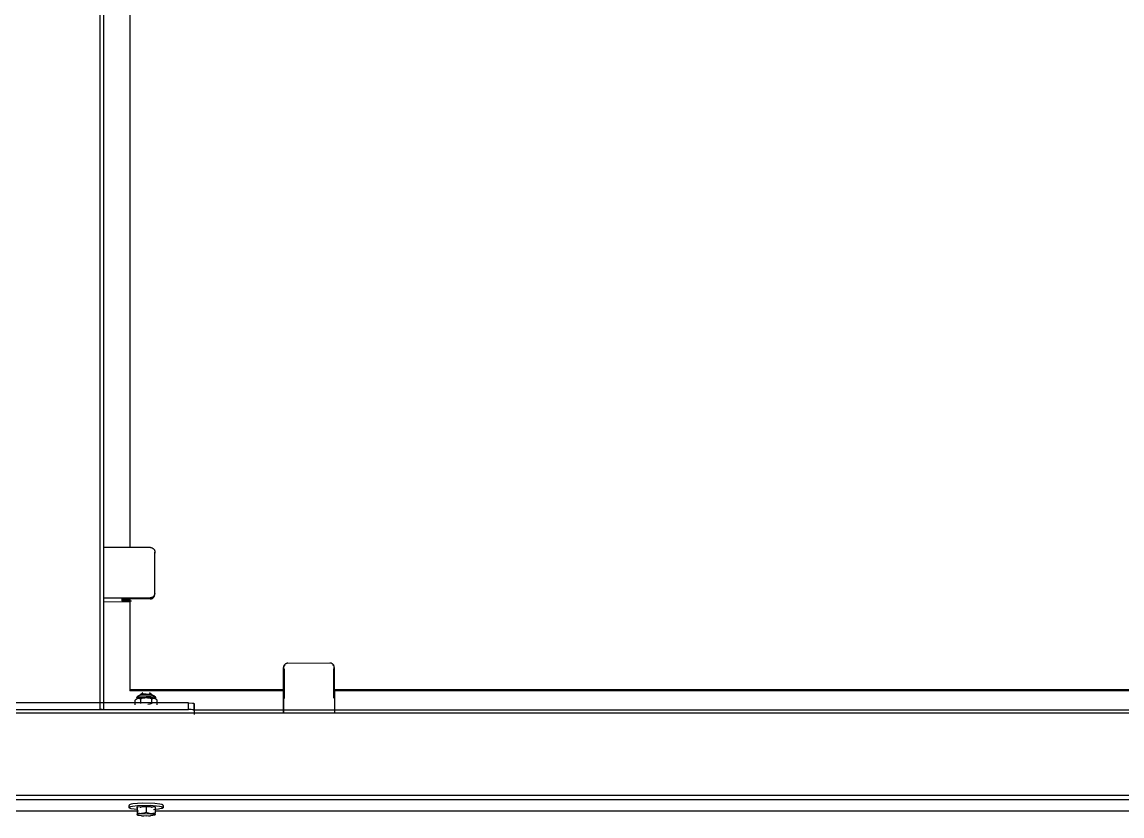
# Model space of a CAD drawing. Header units: millimetres. Extents: x 3109 to 13995, y 24552 to 39949.
# Drawn here: x 10936 to 11910, y 34384 to 35088 of the extents above; entities that cross this region are included whole.
import ezdxf

# ---------------------------------------------------------------- set-up
doc = ezdxf.new("R2010")
doc.units = ezdxf.units.MM
doc.header["$LTSCALE"] = 3
doc.layers.add('DomyÅ›lny', color=7, linetype='Continuous')

msp = doc.modelspace()

# ---------------------------------------------------------------- linework, layer by layer
at = {"layer": 'DomyÅ›lny'}
for p, q in [((11008.07, 34478.2), (11008.07, 35350.55)), ((11008.07, 34484.59), (11008.07, 35340.32)), ((11004.82, 34478.65), (11004.82, 35274.1)), ((11031.07, 35200.4), (11031.07, 34622.25)), ((11049.4, 34622.19), (11008.4, 34622.32)), ((11053.27, 34581.57), (11053.39, 34618.21)), ((11053.39, 34618.21), (11053.39, 34617.31)), ((11053.27, 34580.67), (11053.27, 34581.57)), ((11031.07, 34573.93), (11008.24, 34574)), ((11008.26, 34577.76), (11049.26, 34577.62)), ((11049.25, 34576.72), (11024.25, 34576.8)), ((11024.25, 34576.8), (11024.25, 34574.85)), ((11024.25, 34574.85), (11032.74, 34574.83)), ((11024.75, 34577.3), (11024.75, 34576.88)), ((11049.25, 34576.8), (11024.75, 34576.88)), ((11031.71, 34575.74), (11024.75, 34575.76)), ((11031.71, 34575.32), (11024.75, 34575.35)), ((11031.07, 34577.68), (11031.07, 34496.39)), ((11049.26, 34577.62), (11049.25, 34576.72)), ((11052.08, 34577.87), (11052.09, 34578.78)), ((11167.32, 34514.83), (11167.32, 34515.78)), ((11167.49, 34475.2), (11167.32, 34515.76)), ((11167.32, 34515.76), (11167.32, 34514.81)), ((11167.82, 34514.39), (11167.82, 34514.83)), ((11167.92, 34490.58), (11167.82, 34514.82)), ((11167.82, 34514.82), (11167.82, 34514.38)), ((11167.82, 34514.38), (11167.92, 34490.14)), ((11168.48, 34517.62), (11168.48, 34518.56)), ((11171.31, 34519.73), (11208.31, 34519.88)), ((11211.14, 34518.73), (11211.14, 34517.78)), ((11211.82, 34514.99), (11211.92, 34490.75)), ((11211.92, 34490.31), (11211.82, 34514.55)), ((11212.32, 34515.94), (11212.49, 34475.38)), ((11212.32, 34514.99), (11212.32, 34515.94)), ((11031.07, 34496.39), (11031.07, 34495.27)), ((11031.07, 34496.39), (11167.4, 34496.39)), ((11167.41, 34495.27), (11031.07, 34495.27)), ((11167.39, 34495.96), (11167.47, 34475.4)), ((11167.89, 34495.96), (11167.92, 34488.54)), ((11211.92, 34489.15), (11211.89, 34496.99)), ((11211.92, 34488.71), (11211.89, 34496.99)), ((11212.4, 34496.39), (11986.68, 34496.39)), ((11986.69, 34495.27), (11212.41, 34495.27)), ((11083.07, 34484.59), (10853.07, 34484.59)), ((11035.91, 34482.92), (11035.92, 34486.88)), ((11036.75, 34487.69), (11037.59, 34488.39)), ((11040.87, 34484.09), (11040.87, 34488.05)), ((11050.68, 34484.07), (11050.69, 34488.03)), ((11053.87, 34488.37), (11054.68, 34487.7)), ((11053.99, 34488.83), (11053.98, 34488.19)), ((11055.54, 34482.88), (11055.55, 34486.84)), ((11083.07, 34478.65), (11083.07, 34484.59)), ((11088.07, 34483.89), (11088.07, 34474.12)), ((11088.07, 34477.95), (11088.07, 34483.89)), ((11167.92, 34488.54), (11167.92, 34488.97)), ((13137.57, 34475.4), (8798.57, 34475.4)), ((10853.07, 34478.65), (11083.07, 34478.65)), ((10931.32, 34478.65), (11004.82, 34478.65)), ((13131.57, 34478.17), (11087.15, 34478.17)), ((8798.57, 34402.62), (13137.57, 34402.62)), ((8798.57, 34398.95), (13137.57, 34398.95)), ((10898.26, 34388.72), (11038.9, 34388.72)), ((11030.61, 34391.7), (11030.61, 34393.68)), ((11037.58, 34392.33), (11037.57, 34386.7)), ((11037.58, 34392.33), (11045.55, 34392.97)), ((11037.63, 34391.04), (11037.58, 34392.33)), ((11045.55, 34392.97), (11053.58, 34392.32)), ((11045.55, 34392.97), (11045.55, 34387.34)), ((11053.27, 34388.72), (13131.57, 34388.72)), ((11053.58, 34392.32), (11053.57, 34386.69)), ((11053.58, 34392.32), (11053.63, 34391.03)), ((11060.61, 34393.64), (11060.61, 34391.66))]:
    msp.add_line(p, q, dxfattribs=at)
for points in [[(11049.4, 34622.19, 0), (11049.79, 34622.17, 0), (11050.17, 34622.11, 0), (11050.56, 34622.01, 0), (11050.93, 34621.88, 0), (11051.29, 34621.71, 0), (11051.63, 34621.51, 0), (11051.94, 34621.27, 0), (11052.23, 34621.02, 0)], [(11052.23, 34621.02, 0), (11052.48, 34620.73, 0), (11052.72, 34620.42, 0), (11052.92, 34620.09, 0), (11053.09, 34619.73, 0), (11053.22, 34619.36, 0), (11053.32, 34618.98, 0), (11053.37, 34618.59, 0), (11053.39, 34618.21, 0)], [(11052.76, 34580.25, 0), (11052.75, 34579.94, 0), (11052.7, 34579.62, 0), (11052.63, 34579.3, 0), (11052.51, 34578.98, 0), (11052.37, 34578.66, 0), (11052.19, 34578.36, 0), (11051.97, 34578.07, 0), (11051.73, 34577.8, 0), (11051.46, 34577.57, 0), (11051.17, 34577.36, 0), (11050.86, 34577.18, 0), (11050.54, 34577.04, 0), (11050.22, 34576.93, 0), (11049.89, 34576.85, 0), (11049.57, 34576.81, 0), (11049.25, 34576.8, 0)], [(11052.08, 34577.87, 0), (11052.35, 34578.15, 0), (11052.58, 34578.46, 0), (11052.78, 34578.8, 0), (11052.96, 34579.15, 0), (11053.09, 34579.52, 0), (11053.19, 34579.9, 0), (11053.25, 34580.29, 0), (11053.27, 34580.67, 0)], [(11053.27, 34581.57, 0), (11053.25, 34581.19, 0), (11053.19, 34580.81, 0), (11053.09, 34580.43, 0), (11052.96, 34580.06, 0), (11052.79, 34579.7, 0), (11052.58, 34579.37, 0), (11052.35, 34579.06, 0), (11052.09, 34578.78, 0)], [(11049.25, 34576.72, 0), (11049.64, 34576.74, 0), (11050.03, 34576.79, 0), (11050.41, 34576.89, 0), (11050.78, 34577.02, 0), (11051.14, 34577.18, 0), (11051.48, 34577.38, 0), (11051.8, 34577.62, 0), (11052.08, 34577.87, 0)], [(11052.09, 34578.78, 0), (11051.8, 34578.52, 0), (11051.49, 34578.29, 0), (11051.15, 34578.09, 0), (11050.79, 34577.92, 0), (11050.41, 34577.79, 0), (11050.03, 34577.7, 0), (11049.64, 34577.64, 0), (11049.26, 34577.62, 0)], [(11168.48, 34518.56, 0), (11168.23, 34518.28, 0), (11167.99, 34517.97, 0), (11167.79, 34517.63, 0), (11167.62, 34517.28, 0), (11167.49, 34516.91, 0), (11167.4, 34516.53, 0), (11167.34, 34516.14, 0), (11167.32, 34515.76, 0)], [(11167.32, 34514.81, 0), (11167.34, 34515.2, 0), (11167.4, 34515.58, 0), (11167.49, 34515.96, 0), (11167.62, 34516.33, 0), (11167.79, 34516.69, 0), (11167.99, 34517.02, 0), (11168.23, 34517.33, 0), (11168.48, 34517.62, 0)], [(11171.31, 34519.73, 0), (11170.92, 34519.71, 0), (11170.53, 34519.66, 0), (11170.15, 34519.56, 0), (11169.78, 34519.43, 0), (11169.42, 34519.26, 0), (11169.08, 34519.05, 0), (11168.77, 34518.82, 0), (11168.48, 34518.56, 0)], [(11211.14, 34518.73, 0), (11210.85, 34518.99, 0), (11210.54, 34519.22, 0), (11210.2, 34519.42, 0), (11209.84, 34519.58, 0), (11209.46, 34519.72, 0), (11209.08, 34519.81, 0), (11208.69, 34519.86, 0), (11208.31, 34519.88, 0)], [(11212.32, 34515.94, 0), (11212.3, 34516.32, 0), (11212.24, 34516.7, 0), (11212.15, 34517.08, 0), (11212.01, 34517.45, 0), (11211.84, 34517.81, 0), (11211.64, 34518.14, 0), (11211.4, 34518.45, 0), (11211.14, 34518.73, 0)], [(11040.73, 34491.79, 0), (11040.73, 34491.81, 0), (11040.74, 34491.82, 0), (11040.75, 34491.84, 0), (11040.76, 34491.86, 0), (11040.77, 34491.88, 0), (11040.79, 34491.89, 0), (11040.83, 34491.93, 0), (11040.88, 34491.96, 0), (11041.02, 34492.03, 0), (11041.21, 34492.09, 0), (11041.71, 34492.21, 0), (11043.15, 34492.4, 0), (11045.7, 34492.5, 0)], [(11040.78, 34491.89, 0), (11042.76, 34493.83, 0)], [(11045.7, 34492.5, 0), (11049.26, 34492.29, 0), (11049.88, 34492.18, 0), (11050.35, 34492.06, 0), (11050.51, 34491.99, 0), (11050.58, 34491.96, 0), (11050.64, 34491.92, 0), (11050.68, 34491.89, 0), (11050.69, 34491.87, 0), (11050.71, 34491.85, 0), (11050.72, 34491.84, 0), (11050.73, 34491.82, 0), (11050.73, 34491.8, 0), (11050.73, 34491.78, 0)], [(11048.7, 34493.83, 0), (11050.68, 34491.89, 0)], [(11035.92, 34486.88, 0), (11036.6, 34487.55, 0), (11037.23, 34488.05, 0), (11037.82, 34488.39, 0), (11038.11, 34488.51, 0), (11038.4, 34488.59, 0), (11038.69, 34488.64, 0), (11038.98, 34488.66, 0), (11039.27, 34488.65, 0), (11039.57, 34488.6, 0), (11039.88, 34488.52, 0), (11040.2, 34488.4, 0), (11040.87, 34488.05, 0)], [(11037.48, 34488.21, 0), (11037.49, 34488.23, 0), (11037.49, 34488.26, 0), (11037.5, 34488.28, 0), (11037.52, 34488.31, 0), (11037.54, 34488.34, 0), (11037.56, 34488.36, 0), (11037.62, 34488.42, 0), (11037.7, 34488.47, 0), (11037.93, 34488.58, 0), (11038.23, 34488.68, 0), (11039.08, 34488.88, 0), (11041.6, 34489.2, 0), (11045.78, 34489.35, 0)], [(11037.49, 34488.94, 0), (11037.53, 34489.28, 0), (11037.63, 34489.61, 0), (11037.77, 34489.92, 0), (11037.96, 34490.19, 0), (11038.17, 34490.42, 0), (11038.4, 34490.61, 0), (11038.63, 34490.77, 0), (11039.09, 34490.99, 0), (11039.54, 34491.14, 0), (11040.5, 34491.36, 0), (11042.85, 34491.62, 0), (11048.54, 34491.62, 0), (11050.47, 34491.42, 0), (11051.92, 34491.13, 0), (11052.53, 34490.91, 0), (11052.84, 34490.75, 0), (11053.16, 34490.53, 0), (11053.32, 34490.38, 0), (11053.48, 34490.22, 0), (11053.62, 34490.03, 0), (11053.74, 34489.82, 0), (11053.85, 34489.59, 0), (11053.92, 34489.34, 0), (11053.97, 34489.09, 0), (11053.99, 34488.83, 0)], [(11045.78, 34489.99, 0), (11039.94, 34489.66, 0), (11038.86, 34489.48, 0), (11038.08, 34489.28, 0), (11037.82, 34489.17, 0), (11037.71, 34489.12, 0), (11037.63, 34489.06, 0), (11037.57, 34489.01, 0), (11037.54, 34488.98, 0), (11037.52, 34488.96, 0), (11037.51, 34488.93, 0), (11037.5, 34488.91, 0), (11037.49, 34488.88, 0), (11037.49, 34488.86, 0)], [(11045.77, 34491.69, 0), (11041.34, 34491.44, 0), (11040.53, 34491.31, 0), (11039.94, 34491.15, 0), (11039.74, 34491.07, 0), (11039.66, 34491.03, 0), (11039.6, 34490.99, 0), (11039.55, 34490.95, 0), (11039.53, 34490.93, 0), (11039.52, 34490.91, 0), (11039.5, 34490.89, 0), (11039.5, 34490.87, 0), (11039.49, 34490.85, 0), (11039.49, 34490.83, 0)], [(11040.87, 34488.05, 0), (11042.22, 34488.56, 0), (11043.46, 34488.91, 0), (11044.64, 34489.1, 0), (11045.78, 34489.17, 0), (11046.93, 34489.1, 0), (11048.1, 34488.9, 0), (11049.34, 34488.55, 0), (11050.69, 34488.03, 0)], [(11051.99, 34490.81, 0), (11051.99, 34490.83, 0), (11051.98, 34490.85, 0), (11051.97, 34490.87, 0), (11051.96, 34490.89, 0), (11051.95, 34490.91, 0), (11051.93, 34490.93, 0), (11051.88, 34490.97, 0), (11051.82, 34491.01, 0), (11051.66, 34491.09, 0), (11051.43, 34491.17, 0), (11050.79, 34491.32, 0), (11048.91, 34491.57, 0), (11045.77, 34491.69, 0)], [(11053.99, 34488.83, 0), (11053.98, 34488.85, 0), (11053.98, 34488.88, 0), (11053.97, 34488.91, 0), (11053.95, 34488.93, 0), (11053.93, 34488.96, 0), (11053.91, 34488.98, 0), (11053.85, 34489.04, 0), (11053.77, 34489.09, 0), (11053.55, 34489.2, 0), (11053.25, 34489.3, 0), (11052.41, 34489.51, 0), (11049.92, 34489.82, 0), (11045.78, 34489.99, 0)], [(11045.78, 34489.35, 0), (11051.6, 34489, 0), (11052.67, 34488.81, 0), (11053.42, 34488.6, 0), (11053.68, 34488.5, 0), (11053.78, 34488.44, 0), (11053.86, 34488.39, 0), (11053.91, 34488.34, 0), (11053.94, 34488.31, 0), (11053.96, 34488.28, 0), (11053.97, 34488.26, 0), (11053.98, 34488.23, 0), (11053.98, 34488.21, 0), (11053.98, 34488.18, 0)], [(11050.68, 34484.07, 0), (11048.78, 34483.39, 0), (11047.06, 34483.03, 0)], [(11050.69, 34488.03, 0), (11051.36, 34488.38, 0), (11051.67, 34488.5, 0), (11051.97, 34488.58, 0), (11052.27, 34488.62, 0), (11052.55, 34488.63, 0), (11052.84, 34488.61, 0), (11053.12, 34488.56, 0), (11053.4, 34488.47, 0), (11053.69, 34488.36, 0), (11053.97, 34488.2, 0), (11054.57, 34487.78, 0), (11055.55, 34486.84, 0)], [(11083.07, 34484.59, 0), (11086.6, 34484.39, 0), (11087.25, 34484.27, 0), (11087.71, 34484.15, 0), (11087.87, 34484.08, 0), (11087.93, 34484.05, 0), (11087.98, 34484.02, 0), (11088.02, 34483.99, 0), (11088.03, 34483.97, 0), (11088.05, 34483.96, 0), (11088.05, 34483.94, 0), (11088.06, 34483.92, 0), (11088.06, 34483.91, 0), (11088.07, 34483.89, 0)], [(11008.07, 34478.2, 0), (11008.07, 34478.2, 0), (11008.06, 34478.21, 0), (11008.06, 34478.22, 0), (11008.06, 34478.23, 0), (11008.05, 34478.24, 0), (11008.04, 34478.25, 0), (11008.03, 34478.26, 0), (11008, 34478.29, 0), (11007.96, 34478.31, 0), (11007.87, 34478.35, 0), (11007.58, 34478.43, 0), (11006.72, 34478.56, 0), (11004.82, 34478.65, 0)], [(11088.07, 34477.95, 0), (11088.06, 34477.97, 0), (11088.06, 34477.98, 0), (11088.05, 34478, 0), (11088.05, 34478.01, 0), (11088.03, 34478.03, 0), (11088.02, 34478.05, 0), (11087.98, 34478.08, 0), (11087.93, 34478.11, 0), (11087.8, 34478.18, 0), (11087.62, 34478.24, 0), (11087.1, 34478.36, 0), (11085.58, 34478.55, 0), (11083.07, 34478.65, 0)], [(11060.61, 34393.63, 0), (11060.61, 34393.68, 0), (11060.6, 34393.72, 0), (11060.58, 34393.77, 0), (11060.56, 34393.82, 0), (11060.52, 34393.87, 0), (11060.48, 34393.91, 0), (11060.38, 34394.01, 0), (11060.23, 34394.11, 0), (11059.84, 34394.3, 0), (11059.3, 34394.5, 0), (11057.78, 34394.87, 0), (11053.24, 34395.45, 0), (11042.27, 34395.7, 0), (11033.78, 34394.96, 0), (11032.37, 34394.66, 0), (11031.38, 34394.34, 0), (11031.04, 34394.17, 0), (11030.91, 34394.09, 0), (11030.8, 34394.01, 0), (11030.72, 34393.93, 0), (11030.69, 34393.89, 0), (11030.66, 34393.85, 0), (11030.64, 34393.81, 0), (11030.62, 34393.77, 0), (11030.61, 34393.73, 0), (11030.61, 34393.69, 0)], [(11030.61, 34391.71, 0), (11030.61, 34391.76, 0), (11030.63, 34391.8, 0), (11030.65, 34391.85, 0), (11030.68, 34391.9, 0), (11030.71, 34391.95, 0), (11030.76, 34391.99, 0), (11030.87, 34392.09, 0), (11031.02, 34392.19, 0), (11031.43, 34392.38, 0), (11031.99, 34392.57, 0), (11033.54, 34392.93, 0), (11038.13, 34393.5, 0), (11049.12, 34393.7, 0), (11057.55, 34392.93, 0), (11058.93, 34392.62, 0), (11059.89, 34392.3, 0), (11060.22, 34392.13, 0), (11060.34, 34392.05, 0), (11060.44, 34391.97, 0), (11060.52, 34391.89, 0), (11060.55, 34391.85, 0), (11060.57, 34391.81, 0), (11060.59, 34391.77, 0), (11060.6, 34391.73, 0), (11060.61, 34391.69, 0), (11060.61, 34391.65, 0)], [(11037.58, 34389.93, 0), (11032.31, 34390.73, 0), (11031.54, 34390.97, 0), (11031.24, 34391.1, 0), (11031, 34391.22, 0), (11030.82, 34391.35, 0), (11030.75, 34391.41, 0), (11030.7, 34391.47, 0), (11030.66, 34391.53, 0), (11030.63, 34391.59, 0), (11030.62, 34391.62, 0), (11030.61, 34391.65, 0), (11030.61, 34391.68, 0), (11030.61, 34391.71, 0)], [(11041.56, 34386.31, 0), (11040.6, 34386.27, 0), (11039.64, 34386.33, 0), (11037.57, 34386.7, 0)], [(11037.57, 34386.7, 0), (11037.6, 34385.35, 0)], [(11037.6, 34385.35, 0), (11037.6, 34385.36, 0), (11037.6, 34385.38, 0), (11037.61, 34385.4, 0), (11037.61, 34385.42, 0), (11037.62, 34385.43, 0), (11037.64, 34385.47, 0), (11037.67, 34385.5, 0), (11037.71, 34385.54, 0), (11037.82, 34385.61, 0), (11037.96, 34385.68, 0), (11038.34, 34385.82, 0), (11039.49, 34386.07, 0), (11041.56, 34386.31, 0)], [(11041.64, 34384.38, 0), (11038.7, 34384.79, 0), (11038.22, 34384.92, 0), (11037.87, 34385.06, 0), (11037.76, 34385.13, 0), (11037.71, 34385.17, 0), (11037.67, 34385.2, 0), (11037.64, 34385.24, 0), (11037.62, 34385.28, 0), (11037.61, 34385.29, 0), (11037.61, 34385.31, 0), (11037.6, 34385.33, 0), (11037.6, 34385.35, 0)], [(11050.86, 34391.67, 0), (11050.86, 34391.69, 0), (11050.85, 34391.7, 0), (11050.85, 34391.72, 0), (11050.84, 34391.73, 0), (11050.83, 34391.75, 0), (11050.81, 34391.77, 0), (11050.78, 34391.8, 0), (11050.73, 34391.84, 0), (11050.59, 34391.9, 0), (11050.4, 34391.97, 0), (11049.87, 34392.1, 0), (11048.28, 34392.31, 0), (11044.44, 34392.39, 0), (11041.47, 34392.13, 0), (11040.97, 34392.03, 0), (11040.63, 34391.92, 0), (11040.51, 34391.86, 0), (11040.46, 34391.83, 0), (11040.42, 34391.8, 0), (11040.4, 34391.77, 0), (11040.38, 34391.76, 0), (11040.37, 34391.75, 0), (11040.37, 34391.73, 0), (11040.36, 34391.72, 0), (11040.36, 34391.7, 0), (11040.36, 34391.69, 0)], [(11050.61, 34392.06, 0), (11050.61, 34392.01, 0), (11050.63, 34391.96, 0), (11050.64, 34391.93, 0), (11050.66, 34391.91, 0), (11050.67, 34391.89, 0), (11050.68, 34391.89, 0), (11050.68, 34391.89, 0), (11050.68, 34391.89, 0), (11050.68, 34391.89, 0), (11050.68, 34391.89, 0), (11050.68, 34391.89, 0), (11050.68, 34391.89, 0), (11050.68, 34391.89, 0), (11050.68, 34391.89, 0), (11050.68, 34391.89, 0), (11050.68, 34391.89, 0), (11050.68, 34391.89, 0), (11050.68, 34391.89, 0), (11050.68, 34391.89, 0), (11050.68, 34391.89, 0), (11050.68, 34391.89, 0), (11050.68, 34391.89, 0), (11050.68, 34391.89, 0), (11050.67, 34391.89, 0), (11050.63, 34391.92, 0), (11050.44, 34391.99, 0), (11049.79, 34392.14, 0), (11047.8, 34392.36, 0), (11045.34, 34392.43, 0), (11042.87, 34392.33, 0), (11041.19, 34392.11, 0), (11040.71, 34391.98, 0), (11040.58, 34391.93, 0), (11040.55, 34391.91, 0), (11040.54, 34391.9, 0), (11040.54, 34391.9, 0), (11040.54, 34391.9, 0), (11040.54, 34391.9, 0), (11040.54, 34391.9, 0), (11040.54, 34391.9, 0), (11040.54, 34391.9, 0), (11040.54, 34391.9, 0), (11040.54, 34391.9, 0), (11040.54, 34391.9, 0), (11040.54, 34391.9, 0), (11040.54, 34391.9, 0)], [(11040.61, 34392.08, 0), (11040.61, 34392.1, 0), (11040.61, 34392.11, 0), (11040.62, 34392.13, 0), (11040.63, 34392.14, 0), (11040.64, 34392.16, 0), (11040.65, 34392.18, 0), (11040.69, 34392.21, 0), (11040.74, 34392.24, 0), (11040.87, 34392.31, 0), (11041.05, 34392.37, 0), (11041.56, 34392.49, 0), (11043.07, 34392.68, 0), (11045.58, 34392.77, 0)], [(11045.55, 34387.34, 0), (11043.48, 34386.64, 0), (11041.56, 34386.31, 0)], [(11041.56, 34386.31, 0), (11049.56, 34386.3, 0)], [(11049.56, 34386.3, 0), (11047.62, 34386.63, 0), (11045.55, 34387.34, 0)], [(11045.58, 34392.77, 0), (11049.12, 34392.57, 0), (11049.78, 34392.45, 0), (11050.25, 34392.33, 0), (11050.41, 34392.27, 0), (11050.47, 34392.23, 0), (11050.52, 34392.2, 0), (11050.56, 34392.17, 0), (11050.57, 34392.15, 0), (11050.58, 34392.14, 0), (11050.59, 34392.12, 0), (11050.6, 34392.1, 0), (11050.61, 34392.09, 0), (11050.61, 34392.07, 0)], [(11053.57, 34386.69, 0), (11051.49, 34386.32, 0), (11050.52, 34386.27, 0), (11049.56, 34386.3, 0)], [(11049.56, 34386.3, 0), (11052.5, 34385.9, 0), (11052.98, 34385.76, 0), (11053.32, 34385.62, 0), (11053.44, 34385.55, 0), (11053.49, 34385.52, 0), (11053.53, 34385.48, 0), (11053.56, 34385.44, 0), (11053.58, 34385.41, 0), (11053.59, 34385.39, 0), (11053.59, 34385.37, 0), (11053.6, 34385.36, 0), (11053.6, 34385.34, 0)], [(11053.6, 34385.34, 0), (11053.6, 34385.32, 0), (11053.6, 34385.3, 0), (11053.59, 34385.29, 0), (11053.59, 34385.27, 0), (11053.58, 34385.25, 0), (11053.56, 34385.22, 0), (11053.52, 34385.18, 0), (11053.48, 34385.14, 0), (11053.38, 34385.07, 0), (11053.24, 34385, 0), (11052.86, 34384.86, 0), (11051.71, 34384.62, 0), (11049.64, 34384.38, 0)], [(11060.61, 34391.65, 0), (11060.6, 34391.62, 0), (11060.6, 34391.58, 0), (11060.59, 34391.55, 0), (11060.57, 34391.52, 0), (11060.55, 34391.49, 0), (11060.51, 34391.42, 0), (11060.44, 34391.35, 0), (11060.36, 34391.29, 0), (11060.15, 34391.15, 0), (11059.88, 34391.02, 0), (11059.11, 34390.75, 0), (11056.73, 34390.27, 0), (11052.27, 34389.8, 0)], [(11053.6, 34385.34, 0), (11053.59, 34385.82, 0), (11053.57, 34386.69, 0)], [(11041.64, 34384.38, 0), (11042.6, 34384.35, 0), (11043.58, 34384.4, 0), (11045.65, 34384.76, 0)], [(11045.65, 34384.23, 0), (11041.64, 34384.38, 0)], [(11045.65, 34384.76, 0), (11047.72, 34384.4, 0), (11048.68, 34384.34, 0), (11049.64, 34384.38, 0)], [(11049.64, 34384.38, 0), (11045.65, 34384.23, 0)]]:
    msp.add_polyline3d(points, dxfattribs=at)

doc.saveas('drawing.dxf')
